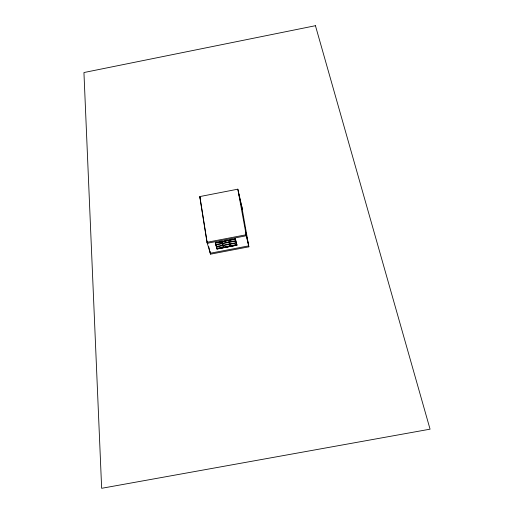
<?xml version="1.0" encoding="UTF-8"?>
<svg xmlns="http://www.w3.org/2000/svg" width="514" height="514" viewBox="0 0 514 514"><rect width="100%" height="100%" fill="white"/><g stroke="black" fill="none" stroke-linecap="round" stroke-linejoin="round"><path stroke-width="0.77" d="M241.696 206.21L248.86 246.829L210.541 254.16L206.994 242.293L199.753 196.586L237.828 189.178L241.914 207.174M206.994 242.293L246.084 234.789L248.86 246.829M216.047 242.685L223.031 241.342M224.579 241.047L230.786 239.852M232.341 239.556L235.444 238.959L236.967 245.197L216.985 249.027L215.27 242.833M216.233 242.749L220.814 241.869M235.296 239.087L229.173 240.263L229.591 241.856L235.695 240.68L235.187 238.432M215.302 243.064L235.483 239.196M216.002 245.088L216.4 246.495L222.562 245.294L222.132 243.72L216.034 244.889L216.522 246.669M217.043 248.429L223.102 247.273L222.671 245.705L216.6 246.868L217.043 248.429L216.947 247.774M230.625 245.827L236.691 244.664L236.299 243.09L230.214 244.259L230.625 245.827L230.523 245.178M236.883 244.728L216.902 248.558L216.805 247.902M216.966 248.885L236.948 245.056M216.959 248.93L236.948 245.101M248.647 245.891L210.265 253.241L208.761 246.739M207.219 241.554L207.881 243.777M199.753 196.586L200.698 199.843M215.469 242.891L215.919 244.478L222.016 243.308L221.579 241.721M245.737 232.585L248.159 243.109M248.403 244.497L248.615 245.435M242.01 207.997L242.229 208.96M238.528 192.763L242.235 209.307M237.828 189.178L246.309 235.759L207.283 243.25L207.026 241.657M200.042 197.588L206.904 240.873M222.029 243.064L222.132 243.72M216.388 245.808L216.484 246.463M210.207 251.815L210.541 254.16M315.442 25.7L83.936 72.538L101.65 488.3L430.064 429.171L315.442 25.7M228.434 240.404L222.318 241.58L222.748 243.167L228.852 241.998L228.434 240.404M228.961 242.409L222.864 243.578L223.294 245.152L229.372 243.989L228.961 242.409M235.797 241.098L229.694 242.267L230.105 243.848L236.196 242.679L235.797 241.098M229.482 244.401L223.404 245.563L223.834 247.131L229.893 245.968L229.482 244.401"/></g></svg>
